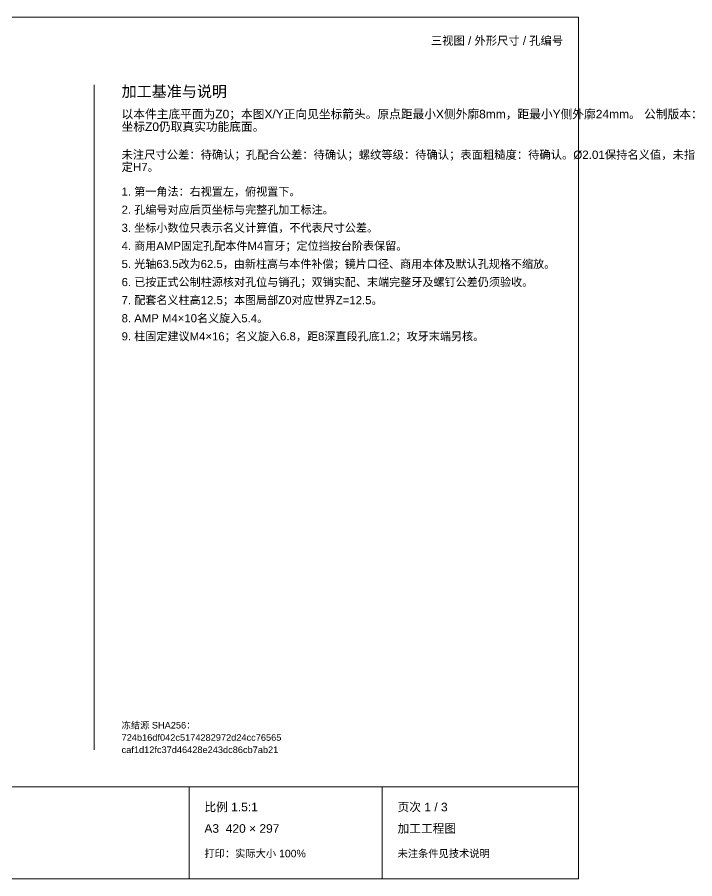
# Paper-space layout '01_三视图' of a CAD drawing. Header units: millimetres. Extents: x 8 to 450, y 8 to 289.
# Drawn here: x 229 to 449.9, y 8 to 289 of the extents above; entities that cross this region are included whole.
import ezdxf
from ezdxf.enums import TextEntityAlignment as Align

# ---------------------------------------------------------------- set-up
doc = ezdxf.new("R2010")
doc.units = ezdxf.units.MM
doc.layers.add('ANNOTATIONS', color=7, linetype='CONTINUOUS', lineweight=18)
doc.styles.add('CJK', font='Arial Unicode.ttf')

psp = doc.layouts.new('01_三视图')

# ---------------------------------------------------------------- linework, layer by layer
at = {"layer": 'ANNOTATIONS'}
for p, q in [((412, 289), (8, 289)), ((412, 8), (412, 289)), ((254, 50), (254, 267)), ((8, 38), (412, 38)), ((285, 8), (285, 38)), ((348, 8), (348, 38)), ((8, 8), (412, 8))]:
    psp.add_line(p, q, dxfattribs=at)

# ---------------------------------------------------------------- texts
at = {"layer": 'ANNOTATIONS', "style": 'CJK'}
psp.add_text('三视图 / 外形尺寸 / 孔编号', height=2.7, dxfattribs=at).set_placement((407, 280), align=Align.RIGHT)
for s, height, p in [('加工基准与说明', 3.6, (263, 263)), ('以本件主底平面为Z0；本图X/Y正向见坐标箭头。原点距最小X侧外廓8mm，距最小Y侧外廓24mm。 公制版本：', 2.8, (263, 256)), ('坐标Z0仍取真实功能底面。', 2.8, (263, 251.9)), ('未注尺寸公差：待确认；孔配合公差：待确认；螺纹等级：待确认；表面粗糙度：待确认。Ø2.01保持名义值，未指', 2.7, (263, 242.8)), ('定H7。', 2.7, (263, 238.8)), ('1. 第一角法：右视置左，俯视置下。', 2.65, (263, 230.8)), ('2. 孔编号对应后页坐标与完整孔加工标注。', 2.65, (263, 224.9)), ('3. 坐标小数位只表示名义计算值，不代表尺寸公差。', 2.65, (263, 219)), ('4. 商用AMP固定孔配本件M4盲牙；定位挡按台阶表保留。', 2.65, (263, 213.1)), ('5. 光轴63.5改为62.5，由新柱高与本件补偿；镜片口径、商用本体及默认孔规格不缩放。', 2.65, (263, 207.2)), ('6. 已按正式公制柱源核对孔位与销孔；双销实配、末端完整牙及螺钉公差仍须验收。', 2.65, (263, 201.3)), ('7. 配套名义柱高12.5；本图局部Z0对应世界Z=12.5。', 2.65, (263, 195.4)), ('8. AMP M4×10名义旋入5.4。', 2.65, (263, 189.5)), ('9. 柱固定建议M4×16；名义旋入6.8，距8深直段孔底1.2；攻牙末端另核。', 2.65, (263, 183.6)), ('冻结源 SHA256：', 2.15, (263, 57)), ('724b16df042c5174282972d24cc76565', 2.15, (263, 53)), ('caf1d12fc37d46428e243dc86cb7ab21', 2.15, (263, 49)), ('比例 1.5:1', 2.8, (290, 30)), ('页次 1 / 3', 2.8, (353, 30)), ('A3  420 × 297', 2.8, (290, 23)), ('加工工程图', 2.8, (353, 23)), ('打印：实际大小 100%', 2.45, (290, 15)), ('未注条件见技术说明', 2.45, (353, 15))]:
    psp.add_text(s, height=height, dxfattribs=at).set_placement(p)

doc.saveas('drawing.dxf')
